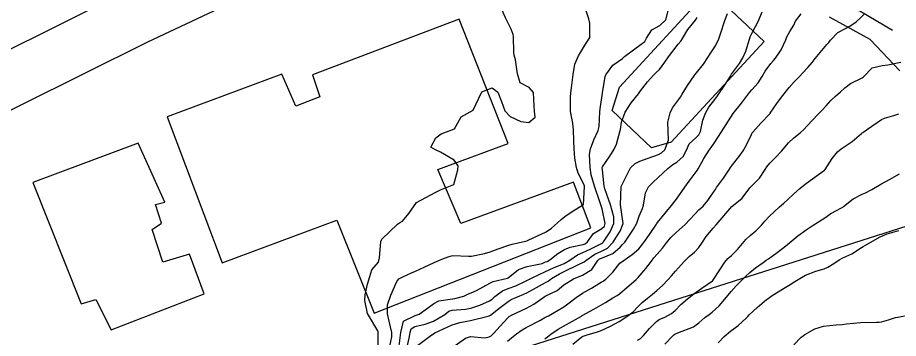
# Model space of a CAD drawing. Header units: metres. Extents: x 298520 to 308411, y 7433745 to 7450750.
# Drawn here: x 300684.1 to 300779, y 7447804.3 to 7447838.8 of the extents above; entities that cross this region are included whole.
import ezdxf

# ---------------------------------------------------------------- set-up
doc = ezdxf.new("R2010")
doc.units = ezdxf.units.M
doc.header["$LTSCALE"] = 10
doc.linetypes.add('CONTINUO', pattern=[0])
doc.linetypes.add('DASHED', pattern=[0.75, 0.5, -0.25])
for name, color, linetype in [('Curvas de Nivel 1m', 11, 'Continuous'), ('Curvas de Nivel 5m', 15, 'Continuous'), ('Edificações', 30, 'Continuous'), ('TEXTO', 45, 'Continuous'), ('Vias Primárias', 230, 'Continuous'), ('Vias Secundárias', 230, 'DASHED')]:
    doc.layers.add(name, color=color, linetype=linetype)

msp = doc.modelspace()

# ---------------------------------------------------------------- linework, layer by layer
at = {"layer": 'Curvas de Nivel 1m', "flags": 128}
for points, elevation in [([(300722.933, 7447802.999), (300722.911, 7447804.919), (300722.91, 7447804.956), (300722.874, 7447805.051), (300721.775, 7447806.931), (300721.505, 7447808.343), (300721.516, 7447808.934), (300721.765, 7447810.102), (300722.044, 7447810.929), (300722.245, 7447811.636), (300722.958, 7447812.458), (300723.082, 7447812.918), (300723.225, 7447814.681), (300723.302, 7447814.915), (300725.009, 7447816.531), (300725.218, 7447816.681), (300725.545, 7447816.885), (300726.222, 7447817.681), (300727.043, 7447818.87), (300729.054, 7447819.942), (300729.64, 7447820.251), (300731.063, 7447820.82), (300731.497, 7447822.398), (300731.534, 7447822.815), (300731.092, 7447823.443), (300729.653, 7447824.287), (300729.108, 7447824.532), (300728.613, 7447824.848), (300729.123, 7447825.842), (300729.71, 7447826.251), (300731.133, 7447826.82), (300731.852, 7447828.113), (300733.163, 7447828.8), (300734.075, 7447830.787), (300735.187, 7447831.214), (300735.819, 7447830.764), (300736.196, 7447829.737), (300736.577, 7447828.756), (300737.154, 7447828.129), (300738.288, 7447827.596), (300739.144, 7447827.493), (300739.824, 7447828.049), (300739.757, 7447828.721), (300739.724, 7447829.277), (300739.662, 7447830.715), (300739.188, 7447831.241), (300738.208, 7447831.749), (300737.928, 7447832.739), (300737.721, 7447834.247), (300737.574, 7447834.745), (300737.527, 7447835.036), (300737.51, 7447836.746), (300737.477, 7447836.968), (300737.261, 7447837.517), (300736.627, 7447838.756), (300736.152, 7447839.9)], 677), ([(300724.071, 7447802.902), (300724.402, 7447804.431), (300724.411, 7447804.897), (300724.092, 7447806.108), (300723.931, 7447806.904), (300723.947, 7447807.865), (300724.274, 7447808.9), (300724.938, 7447810.383), (300725.157, 7447810.671), (300725.572, 7447810.884), (300726.526, 7447811.296), (300726.949, 7447811.496), (300727.888, 7447811.926), (300728.958, 7447812.406), (300729.971, 7447812.835), (300730.674, 7447813.116), (300730.968, 7447813.171), (300732.665, 7447813.105), (300732.968, 7447813.115), (300734.361, 7447813.39), (300734.975, 7447813.578), (300735.852, 7447813.889), (300736.986, 7447814.286), (300737.34, 7447814.394), (300738.799, 7447814.732), (300738.959, 7447814.765), (300738.993, 7447814.779), (300739.08, 7447814.815), (300741.003, 7447815.736), (300741.592, 7447816.109), (300742.256, 7447816.688), (300742.645, 7447817.057), (300743.023, 7447817.366), (300743.803, 7447817.897), (300745.043, 7447818.65), (300745.156, 7447820.555), (300745.14, 7447820.649), (300745.065, 7447820.834), (300744.449, 7447822.032), (300744.271, 7447822.662), (300744.11, 7447823.653), (300744.022, 7447824.666), (300744.002, 7447825.547), (300743.961, 7447826.668), (300743.887, 7447827.415), (300743.654, 7447828.672), (300743.63, 7447830.219), (300743.672, 7447830.673), (300743.735, 7447831.219), (300743.941, 7447832.669), (300744.124, 7447833.762), (300744.488, 7447834.661), (300745.246, 7447835.916), (300745.544, 7447836.353), (300745.711, 7447836.645), (300745.723, 7447838.19), (300745.628, 7447838.646), (300745.287, 7447839.619)], 678), ([(300725.147, 7447803.179), (300725.356, 7447804.885), (300725.657, 7447806.111), (300726.892, 7447806.73), (300727.01, 7447806.75), (300727.342, 7447806.866), (300728.245, 7447807.514), (300728.91, 7447808.001), (300729.473, 7447808.283), (300730.918, 7447808.517), (300731.191, 7447808.545), (300732.147, 7447808.808), (300732.666, 7447809.063), (300732.927, 7447809.162), (300733.53, 7447809.392), (300734.937, 7447810.205), (300735.326, 7447810.379), (300736.851, 7447810.751), (300736.921, 7447810.772), (300736.943, 7447810.786), (300738.027, 7447811.665), (300738.955, 7447811.973), (300740.581, 7447812.328), (300740.961, 7447812.477), (300741.117, 7447812.543), (300741.401, 7447812.696), (300742.273, 7447813.388), (300742.98, 7447813.815), (300743.595, 7447814.06), (300744.988, 7447814.351), (300745.212, 7447814.425), (300745.482, 7447814.645), (300746.115, 7447815.526), (300747.007, 7447816.073), (300747.288, 7447816.349), (300747.361, 7447816.627), (300747.036, 7447818.189), (300746.91, 7447818.631), (300746.833, 7447818.844), (300746.209, 7447820.639), (300745.871, 7447821.846), (300745.744, 7447822.643), (300745.7, 7447824.048), (300745.792, 7447824.643), (300746.139, 7447825.624), (300746.616, 7447826.635), (300746.73, 7447827.041), (300746.796, 7447828.634), (300746.828, 7447828.963), (300747.089, 7447830.631), (300747.104, 7447830.71), (300747.19, 7447831.323), (300747.383, 7447832.446), (300747.446, 7447832.628), (300748.189, 7447833.649), (300749.229, 7447834.377), (300749.352, 7447834.488), (300749.471, 7447834.606), (300751.246, 7447835.902), (300751.629, 7447836.196), (300751.822, 7447836.574), (300752.384, 7447837.447), (300753.267, 7447837.944), (300753.893, 7447838.551), (300754.186, 7447839.65)], 679), ([(300726.857, 7447803.284), (300728.595, 7447804.577), (300728.872, 7447804.756), (300729.04, 7447804.847), (300730.882, 7447805.699), (300731.738, 7447805.958), (300732.887, 7447806.181), (300734.757, 7447806.638), (300734.892, 7447806.673), (300734.949, 7447806.712), (300735.014, 7447806.769), (300736.075, 7447807.589), (300736.915, 7447808.226), (300737.236, 7447808.429), (300737.915, 7447808.74), (300738.63, 7447809.029), (300738.927, 7447809.169), (300739.965, 7447809.747), (300740.938, 7447810.251), (300741.218, 7447810.42), (300741.582, 7447810.694), (300742.445, 7447811.188), (300742.95, 7447811.436), (300744.513, 7447812.211), (300744.96, 7447812.407), (300745.11, 7447812.5), (300745.274, 7447812.647), (300746.277, 7447813.334), (300746.978, 7447813.653), (300747.628, 7447813.978), (300748.23, 7447814.618), (300748.528, 7447815.084), (300749.005, 7447815.8), (300749.301, 7447816.606), (300749.043, 7447818.61), (300749.109, 7447820.609), (300749.124, 7447820.67), (300750.113, 7447822.595), (300750.596, 7447823.081), (300751.094, 7447823.319), (300752.013, 7447823.657), (300753.105, 7447824.036), (300753.455, 7447824.207), (300753.802, 7447824.55), (300754.18, 7447825.6), (300754.148, 7447826.545), (300754.122, 7447827.525), (300754.366, 7447828.542), (300754.644, 7447829.054), (300755.172, 7447829.77), (300755.482, 7447830.224), (300755.665, 7447830.525), (300756.244, 7447831.468), (300756.952, 7447832.513), (300757.059, 7447832.658), (300757.208, 7447832.835), (300757.957, 7447833.768), (300758.447, 7447834.498), (300758.759, 7447834.973), (300759.245, 7447835.731), (300759.621, 7447836.484), (300759.801, 7447837.024), (300760.26, 7447838.475), (300760.535, 7447839.22)], 681), ([(300730.857, 7447803.248), (300732.337, 7447804.274), (300732.869, 7447804.457), (300734.423, 7447804.331), (300734.869, 7447804.42), (300735.094, 7447804.544), (300735.33, 7447804.765), (300736.062, 7447805.577), (300736.89, 7447806.481), (300737.035, 7447806.605), (300737.292, 7447806.746), (300738.378, 7447807.258), (300738.904, 7447807.5), (300739.701, 7447807.929), (300740.768, 7447808.702), (300740.924, 7447808.786), (300742.195, 7447809.423), (300742.936, 7447810), (300743.955, 7447810.665), (300744.947, 7447811.048), (300745.925, 7447811.668), (300746.581, 7447812.634), (300746.777, 7447812.82), (300746.967, 7447812.898), (300748.195, 7447813.398), (300748.985, 7447814.064), (300749.252, 7447814.343), (300749.487, 7447814.603), (300750.409, 7447815.991), (300750.744, 7447816.584), (300750.823, 7447816.776), (300751.026, 7447817.421), (300751.38, 7447818.235), (300751.486, 7447818.576), (300751.723, 7447819.906), (300752.045, 7447820.57), (300752.556, 7447821.077), (300753.073, 7447821.575), (300754.108, 7447822.545), (300754.667, 7447822.958), (300755.093, 7447823.228), (300755.784, 7447823.842), (300756.12, 7447824.52), (300756.434, 7447825.203), (300757.126, 7447825.844), (300757.478, 7447826.158), (300757.641, 7447826.505), (300757.897, 7447827.751), (300758.17, 7447828.5), (300758.533, 7447829.126), (300759.175, 7447829.98), (300759.401, 7447830.265), (300759.556, 7447830.484), (300760.285, 7447831.565), (300760.859, 7447832.465), (300760.993, 7447832.676), (300761.211, 7447832.989), (300761.84, 7447833.838), (300762.215, 7447834.45), (300762.516, 7447835.171), (300762.902, 7447836.444), (300762.998, 7447836.7), (300763.26, 7447837.198), (300763.893, 7447838.431), (300764.299, 7447839.414)], 682), ([(300736.865, 7447803.961), (300737.287, 7447804.328), (300737.839, 7447804.74), (300738.446, 7447805.166), (300738.88, 7447805.425), (300740.406, 7447806.225), (300740.891, 7447806.488), (300741.027, 7447806.563), (300741.27, 7447806.696), (300742.304, 7447807.284), (300742.907, 7447807.646), (300743.509, 7447808.076), (300744.234, 7447808.66), (300744.928, 7447809.121), (300745.906, 7447809.668), (300746.94, 7447810.288), (300747.152, 7447810.417), (300747.443, 7447810.625), (300748.188, 7447811.38), (300748.96, 7447812.332), (300749.303, 7447812.605), (300750.298, 7447813.265), (300750.983, 7447813.899), (300751.297, 7447814.268), (300751.537, 7447814.575), (300752.138, 7447815.432), (300752.915, 7447816.561), (300752.952, 7447816.622), (300753.015, 7447816.722), (300753.837, 7447817.746), (300754.523, 7447818.545), (300755.05, 7447819.225), (300755.94, 7447820.521), (300756.414, 7447821.172), (300757.078, 7447822.045), (300757.276, 7447822.313), (300757.397, 7447822.507), (300758.003, 7447823.597), (300758.57, 7447824.495), (300758.801, 7447824.809), (300759.121, 7447825.272), (300759.907, 7447826.478), (300761.153, 7447828.46), (300762.06, 7447829.561), (300762.714, 7447830.445), (300762.917, 7447830.712), (300763.189, 7447831.011), (300763.855, 7447831.775), (300764.272, 7447832.429), (300764.621, 7447833.016), (300765.224, 7447833.822), (300765.493, 7447834.144), (300765.705, 7447834.405), (300766.32, 7447835.321), (300766.838, 7447836.394), (300766.958, 7447836.691), (300767.262, 7447837.27), (300767.678, 7447837.976), (300767.889, 7447838.384), (300768.467, 7447839.196)], 683), ([(300740.866, 7447804.209), (300741.151, 7447804.415), (300741.514, 7447804.694), (300742.329, 7447805.235), (300742.882, 7447805.552), (300744.821, 7447806.651), (300744.866, 7447806.678), (300744.894, 7447806.7), (300746.14, 7447807.402), (300746.911, 7447807.844), (300747.407, 7447808.133), (300748.206, 7447808.617), (300748.658, 7447808.881), (300748.927, 7447809.061), (300750.704, 7447810.584), (300750.945, 7447810.818), (300751.749, 7447811.778), (300752.353, 7447812.566), (300752.623, 7447812.908), (300752.974, 7447813.309), (300753.561, 7447813.978), (300753.987, 7447814.55), (300754.441, 7447815.103), (300755.004, 7447815.632), (300755.987, 7447816.525), (300756.497, 7447817.042), (300757.03, 7447817.632), (300757.467, 7447818.075), (300757.913, 7447818.501), (300758.437, 7447819.101), (300759.055, 7447819.992), (300759.252, 7447820.295), (300759.383, 7447820.485), (300760.107, 7447821.508), (300760.754, 7447822.465), (300760.89, 7447822.658), (300761.09, 7447822.934), (300761.756, 7447823.8), (300762.223, 7447824.449), (300762.557, 7447825.007), (300763.131, 7447826.209), (300763.212, 7447826.359), (300763.266, 7447826.439), (300764.148, 7447827.424), (300765.109, 7447828.42), (300765.128, 7447828.446), (300765.154, 7447828.478), (300765.945, 7447829.634), (300766.516, 7447830.4), (300767.191, 7447831.239), (300767.734, 7447831.849), (300768.246, 7447832.38), (300768.718, 7447832.868), (300769.219, 7447833.413), (300769.658, 7447833.932), (300769.994, 7447834.359), (300771.248, 7447835.867), (300771.474, 7447836.114), (300771.655, 7447836.336), (300772.423, 7447837.167), (300773.266, 7447837.62), (300773.737, 7447837.847), (300774.409, 7447838.309), (300774.857, 7447838.726), (300775.286, 7447839.161)], 684), ([(300750.865, 7447804.067), (300751.187, 7447804.258), (300751.5, 7447804.574), (300752.134, 7447805.314), (300752.888, 7447806.078), (300753.174, 7447806.273), (300753.793, 7447806.551), (300754.516, 7447806.926), (300754.904, 7447807.261), (300755.53, 7447807.914), (300756.233, 7447808.52), (300756.928, 7447809.042), (300757.786, 7447809.65), (300758.943, 7447810.462), (300758.968, 7447810.49), (300759.043, 7447810.588), (300760.255, 7447812.471), (300760.586, 7447812.849), (300760.974, 7447813.178), (300761.625, 7447813.811), (300762.15, 7447814.448), (300762.531, 7447814.911), (300763.002, 7447815.33), (300763.616, 7447815.825), (300764.205, 7447816.428), (300764.573, 7447816.869), (300765.023, 7447817.38), (300766.145, 7447818.403), (300766.622, 7447818.813), (300767.045, 7447819.215), (300767.649, 7447819.789), (300768.337, 7447820.377), (300768.733, 7447820.707), (300769.069, 7447820.972), (300771.01, 7447822.341), (300771.044, 7447822.38), (300771.084, 7447822.439), (300771.83, 7447823.605), (300772.393, 7447824.327), (300772.778, 7447824.661), (300773.119, 7447824.887), (300773.985, 7447825.451), (300774.989, 7447826.301), (300775.065, 7447826.369), (300775.134, 7447826.425), (300775.616, 7447826.771), (300777.148, 7447827.798), (300777.465, 7447827.951), (300778.472, 7447828.257), (300778.993, 7447828.414)], 686), ([(300753.787, 7447803.623), (300754.649, 7447804.542), (300754.771, 7447804.644), (300754.875, 7447804.708), (300755.189, 7447804.848), (300756.883, 7447805.494), (300757.456, 7447805.936), (300758.112, 7447806.498), (300758.564, 7447806.827), (300758.902, 7447807.079), (300759.647, 7447807.744), (300760.278, 7447808.47), (300760.931, 7447809.297), (300761.476, 7447809.916), (300762.009, 7447810.449), (300762.485, 7447810.907), (300762.952, 7447811.348), (300763.554, 7447811.837), (300764.407, 7447812.426), (300764.731, 7447812.657), (300764.969, 7447812.825), (300765.896, 7447813.489), (300766.992, 7447814.34), (300767.02, 7447814.362), (300767.053, 7447814.389), (300768.108, 7447815.273), (300769.009, 7447815.948), (300769.659, 7447816.36), (300771.022, 7447817.242), (300771.683, 7447817.677), (300772.846, 7447818.322), (300772.967, 7447818.387), (300773.035, 7447818.444), (300774.1, 7447819.256), (300775.055, 7447819.759), (300775.428, 7447819.924), (300776.107, 7447820.284), (300777.069, 7447820.838), (300777.983, 7447821.352), (300779.08, 7447821.947)], 687), ([(300759.55, 7447803.792), (300760.196, 7447804.47), (300760.879, 7447805.047), (300761.689, 7447805.648), (300762.564, 7447806.443), (300762.725, 7447806.612), (300762.898, 7447806.794), (300763.757, 7447807.584), (300764.742, 7447808.422), (300764.844, 7447808.501), (300764.924, 7447808.56), (300765.368, 7447808.854), (300766.937, 7447809.826), (300767.284, 7447810.042), (300767.813, 7447810.381), (300768.506, 7447810.815), (300768.95, 7447811.041), (300770.072, 7447811.471), (300770.957, 7447811.747), (300771.375, 7447811.92), (300772.004, 7447812.33), (300772.572, 7447812.721), (300772.972, 7447812.929), (300773.931, 7447813.358), (300774.989, 7447814.022), (300775.156, 7447814.132), (300775.408, 7447814.294), (300777.002, 7447815.201), (300777.757, 7447815.511), (300779.009, 7447815.864)], 688), ([(300767.678, 7447803.564), (300768.502, 7447804.374), (300768.709, 7447804.538), (300768.876, 7447804.654), (300769.974, 7447805.267), (300770.885, 7447805.559), (300772.253, 7447805.696), (300772.887, 7447805.756), (300773.376, 7447805.827), (300774.89, 7447805.971), (300776.606, 7447805.99), (300776.89, 7447805.99), (300777.131, 7447806.027), (300777.883, 7447806.26), (300778.661, 7447806.486), (300778.896, 7447806.538), (300780.311, 7447806.824)], 689)]:
    msp.add_lwpolyline(points, dxfattribs=dict(at, elevation=elevation))
at = {"layer": 'Curvas de Nivel 5m', "flags": 128}
for points, elevation in [([(300725.947, 7447802.879), (300726.268, 7447804.277), (300726.36, 7447804.875), (300726.462, 7447805.289), (300726.879, 7447805.526), (300727.969, 7447805.773), (300728.885, 7447806.092), (300730.088, 7447806.832), (300730.547, 7447807.176), (300730.9, 7447807.275), (300732.316, 7447807.391), (300732.904, 7447807.507), (300733.862, 7447807.832), (300734.916, 7447808.31), (300735.194, 7447808.492), (300735.507, 7447808.764), (300736.313, 7447809.373), (300736.932, 7447809.627), (300737.763, 7447809.913), (300738.94, 7447810.47), (300739.44, 7447810.723), (300740.95, 7447811.458), (300741.799, 7447811.847), (300742.959, 7447812.328), (300743.559, 7447812.671), (300744.39, 7447813.24), (300744.976, 7447813.502), (300745.758, 7447813.866), (300746.991, 7447814.469), (300747.095, 7447814.525), (300747.191, 7447814.628), (300747.906, 7447815.719), (300748.293, 7447816.617), (300748.29, 7447817.352), (300747.934, 7447818.621), (300747.355, 7447820.332), (300747.282, 7447820.628), (300747.08, 7447822.381), (300747.056, 7447822.63), (300747.057, 7447822.656), (300747.084, 7447822.709), (300747.861, 7447823.863), (300748.342, 7447824.618), (300748.584, 7447825.15), (300748.988, 7447826.611), (300749.011, 7447826.735), (300749.142, 7447827.519), (300749.532, 7447828.604), (300750.175, 7447829.588), (300750.952, 7447830.583), (300751.186, 7447830.902), (300751.919, 7447831.85), (300752.575, 7447832.566), (300752.885, 7447832.886), (300753.213, 7447833.207), (300753.806, 7447833.97), (300754.201, 7447834.545), (300755.247, 7447835.927), (300755.523, 7447836.254), (300755.716, 7447836.525), (300756.295, 7447837.487), (300757.101, 7447838.512), (300757.18, 7447838.605), (300757.277, 7447838.786)], 680), ([(300743.895, 7447803.632), (300744.869, 7447804.413), (300745.015, 7447804.504), (300745.438, 7447804.644), (300746.55, 7447804.959), (300746.877, 7447805.081), (300747.934, 7447805.568), (300748.888, 7447806.078), (300749.711, 7447806.598), (300750.383, 7447807.105), (300750.909, 7447807.638), (300751.37, 7447808.122), (300751.922, 7447808.57), (300752.488, 7447809.004), (300752.931, 7447809.396), (300753.534, 7447809.957), (300754.125, 7447810.548), (300754.512, 7447810.98), (300754.952, 7447811.479), (300755.9, 7447812.526), (300756.426, 7447813.064), (300756.978, 7447813.537), (300757.461, 7447814.03), (300757.773, 7447814.502), (300758.264, 7447815.233), (300759.009, 7447816.12), (300759.343, 7447816.485), (300761.033, 7447818.46), (300762.135, 7447819.361), (300762.959, 7447820.441), (300763.001, 7447820.503), (300763.064, 7447820.564), (300763.993, 7447821.512), (300764.597, 7447822.425), (300764.777, 7447822.734), (300765.093, 7447823.123), (300765.758, 7447823.755), (300766.359, 7447824.401), (300767.122, 7447825.291), (300767.679, 7447825.833), (300768.395, 7447826.377), (300768.79, 7447826.719), (300769.14, 7447827.119), (300770.271, 7447828.353), (300770.72, 7447828.787), (300771.167, 7447829.277), (300771.666, 7447829.844), (300772.199, 7447830.33), (300772.723, 7447830.79), (300773.192, 7447831.234), (300773.811, 7447831.7), (300775.057, 7447832.301), (300775.151, 7447832.353), (300775.205, 7447832.417), (300776.141, 7447833.365), (300777.223, 7447833.622), (300777.811, 7447833.677), (300779.22, 7447833.986)], 685)]:
    msp.add_lwpolyline(points, dxfattribs=dict(at, elevation=elevation))
at = {"layer": 'Edificações'}
for points in [[(300758.588, 7447841.8), (300764.482, 7447836.191), (300754.498, 7447825.388), (300752.348, 7447824.765), (300748.119, 7447828.781), (300748.919, 7447831.289)], [(300736.91, 7447825.241), (300731.656, 7447838.619), (300715.851, 7447832.61), (300716.651, 7447830.266), (300714.047, 7447829.235), (300712.558, 7447832.687), (300700.21, 7447828.112), (300706.136, 7447812.397), (300718.484, 7447816.971), (300722.491, 7447806.955), (300745.84, 7447816.148), (300743.955, 7447821.053), (300731.832, 7447816.614), (300729.362, 7447822.444)], [(300697.08, 7447825.26), (300685.73, 7447821.026), (300690.925, 7447807.988), (300692.521, 7447808.444), (300694.162, 7447805.166), (300704.191, 7447809.036), (300702.595, 7447813.321), (300699.724, 7447812.456), (300698.584, 7447815.962), (300699.587, 7447816.644), (300698.949, 7447818.648), (300699.952, 7447818.921)]]:
    msp.add_lwpolyline(points, close=True, dxfattribs=at)
at = {"layer": 'TEXTO', "linetype": 'CONTINUO'}
msp.add_polyline3d([(300603.058, 7447760.085, 0), (300817.194, 7447828.24, 0)], dxfattribs=at)
at = {"layer": 'Vias Primárias'}
msp.add_lwpolyline([(300711.086, 7447842.259), (300698.086, 7447836.146), (300677.46, 7447825.893), (300662.446, 7447818.79), (300650.936, 7447813.397), (300642.076, 7447810.032), (300631.126, 7447806.905, -0.088746), (300618.174, 7447804.986)], format="xyb", dxfattribs=at)
msp.add_lwpolyline([(300617.307, 7447810.837), (300629.875, 7447812.699), (300640.211, 7447815.65), (300648.629, 7447818.847), (300659.927, 7447824.141), (300674.879, 7447831.214), (300695.511, 7447841.47)], dxfattribs=at)
at = {"layer": 'Vias Secundárias'}
for points in [[(300779.096, 7447833.067), (300775.922, 7447836.414), (300768.519, 7447840.515)], [(300774.011, 7447839.972), (300779.256, 7447836.894)]]:
    msp.add_lwpolyline(points, dxfattribs=at)

doc.saveas('drawing.dxf')
